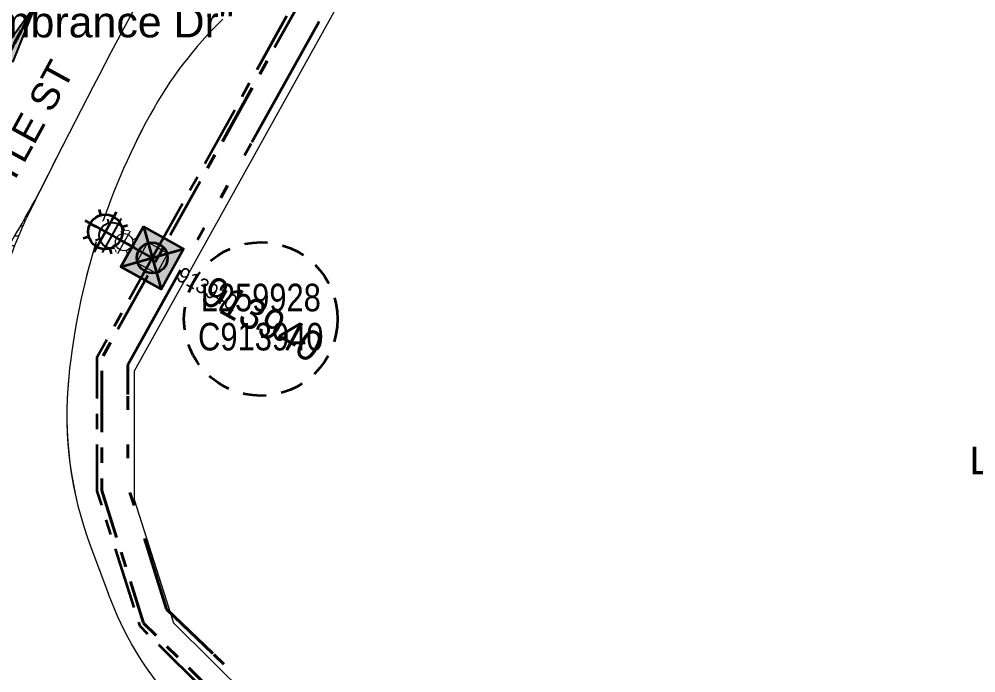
# Model space of a CAD drawing. Header units: metres. Extents: x 279683 to 1215799, y 6210454 to 24863887.
# Drawn here: x 280118.5 to 280180.8, y 6217061.6 to 6217104.2 of the extents above; entities that cross this region are included whole.
import ezdxf
from ezdxf.enums import TextEntityAlignment as Align

# ---------------------------------------------------------------- set-up
doc = ezdxf.new("R2010")
doc.units = ezdxf.units.M
for name, pattern in [('Cable Exist OH', [1, 1, 0]), ('Cable Exist UG', [7, 4, -1, 1, -1]), ('Dash', [5, 3, -2]), ('PHANTOM', [6.15, 3, -0.75, 0.3, -0.75, 0.3, -0.75, 0.3])]:
    doc.linetypes.add(name, pattern=pattern)
doc.layers.get('0').update_dxf_attribs({"color": 6})
doc.layers.add('_User Miscellaneous11', color=252, linetype='Continuous', lineweight=13, transparency=0.5)
for name, color, linetype, lineweight in [('_User Miscellaneous5', 121, 'Continuous', 13), ('_User Miscellaneous6', 13, 'Continuous', 13), ('_User Miscellaneous7', 3, 'Continuous', 13), ('_User_HV_Exist', 1, 'Continuous', 25), ('_User_LV_Exist', 5, 'Continuous', 25), ('_User_SL_Exist', 4, 'Continuous', 35), ('Cadastre Land Parcels_SP_EXT', 118, 'Continuous', 15), ('Cadastre Road Names_SP_HV_LV_SL_EXT', 211, 'Continuous', 15)]:
    doc.layers.add(name, color=color, linetype=linetype, lineweight=lineweight)
for name, color, linetype in [('Equip_SP_SL_EXT', 7, 'Continuous'), ('OH_Details_SP_MISC', 7, 'Continuous'), ('SupportsUG_SP_SL_EXT', 7, 'Continuous'), ('UG_Details_SP_MISC', 7, 'Continuous')]:
    doc.layers.add(name, color=color, linetype=linetype)
doc.styles.add('COLUMN_LABEL', font='arial.ttf', dxfattribs={"height": 2})
doc.styles.add('POLE_LABEL', font='arial.ttf', dxfattribs={"height": 2})
doc.styles.add('SL_LABEL', font='arial.ttf', dxfattribs={"height": 2})
doc.styles.get("Standard").update_dxf_attribs({"font": 'arial.ttf'})

# ---------------------------------------------------------------- blocks, each defined once
blk = doc.blocks.new('*U260')
h = blk.add_hatch(color=256)
h.dxf.hatch_style = 1
h.paths.add_polyline_path([(0.005, 4), (-0.5, 0.001), (0.5, -0.001)])
blk.add_line((0.001, 0.5), (0.005, 4))
at = {"flags": 128}
blk.add_lwpolyline([(0.005, 4), (-0.5, 0.001), (0.5, -0.001)], close=True, dxfattribs=at)
blk.add_circle((0, 0), 0.0001)
blk = doc.blocks.new('*U267')
blk.add_hatch(color=256).paths.add_polyline_path([(2.04, 0.582), (-0.582, 2.04), (-2.04, -0.582), (0.582, -2.04)])
blk.add_lwpolyline([(-0.582, 2.04), (-2.04, -0.582), (0.582, -2.04), (2.04, 0.582)], close=True)
at = {"flags": 9}
for tag, p in [('SUBURB', (-1.813, 1.8)), ('NOTES', (-1.813, 2)), ('STREETNAME', (-1.813, 1.6)), ('LOCATION', (-1.813, 1.4)), ('LEGEND', (-1.813, 1.2)), ('OWNED_BY', (-1.813, 0.6)), ('USAGE', (-1.813, 1)), ('STATE', (-1.813, 0.8)), ('COLUMN_TYPE', (-1.813, 0.4))]:
    blk.add_attdef(tag, text='', height=0.2, rotation=180, dxfattribs=at).set_placement(p, align=Align.MIDDLE_LEFT)
at = {"flags": 1}
blk.add_attdef('Z', (-1.813, 2.351), '', height=0.2, rotation=180, dxfattribs=at)
at = {"flags": 9}
for tag, style, p in [('STRUCTURE_PLANT_NUMBER', 'POLE_LABEL', (-1.813, -0.031)), ('STREET_CODE', 'COLUMN_LABEL', (-1.813, 0.2))]:
    blk.add_attdef(tag, text='', height=0.2, rotation=180, dxfattribs=dict(at, style=style)).set_placement(p, align=Align.MIDDLE_LEFT)
at = {"style": 'COLUMN_LABEL', "width": 0.9, "flags": 8}
blk.add_attdef('ASSET_NUM', text='', height=2, rotation=270, dxfattribs=at).set_placement((2, -4), align=Align.MIDDLE_LEFT)
blk = doc.blocks.new('*U262')
at = {"width": 0.9}
blk.add_attdef('LNUMBER', text='', height=1, rotation=150.80119, dxfattribs=at).set_placement((-5.247, 4.083), align=Align.MIDDLE_LEFT)
at = {"flags": 9}
for tag, p in [('LRATECODE', (-7.4, 0)), ('LOUTREACHVOCAB', (-7.2, 0)), ('LOUTREACH', (-7, 0)), ('LANTNUMBER', (-6.6, 0)), ('LNEW', (-6.4, 0)), ('LMASTVOCAB', (-6.2, 0)), ('LMAST', (-6, 0)), ('LLAMPVOCAB', (-5.8, 0)), ('LLAMP', (-5.6, 0)), ('LEXIST', (-5.4, 0)), ('LCHARGE3PERCENT', (-5.2, 0)), ('NO_PHASES', (-1.2, 0)), ('LANTERN_TYPE', (-1, 0)), ('LANTERN_PURPOSE', (-0.8, 0)), ('CONTROL_TYPE', (-0.6, 0)), ('CONSTRUCTED_VOLTAGE', (-0.4, 0))]:
    blk.add_attdef(tag, text='', height=0.001, rotation=270, dxfattribs=at).set_placement(p, align=Align.MIDDLE_LEFT)
at = {"style": 'SL_LABEL', "flags": 9}
blk.add_attdef('STREET_CODE', text='', height=0.001, rotation=270, dxfattribs=at).set_placement((0.001, 0), align=Align.MIDDLE_LEFT)
at = {"flags": 1}
blk.add_attdef('Z', (0, 0), '', height=0.001, rotation=270, dxfattribs=at)
at = {"flags": 9}
for tag, p in [('LREMOVE', (0, -7.6)), ('LREPLACE', (0, -7.8)), ('LTYPE', (0, -8)), ('LTYPEVOCAB', (0, -8.2)), ('LEGEND', (0, -8.4)), ('SUBURB', (0, -8.6)), ('STREETNAME', (0, -8.8)), ('LOCATION', (0, -9)), ('NOTES', (0, -9.2)), ('MAINTAINED_BY', (0, -9.863))]:
    blk.add_attdef(tag, text='', height=0.001, dxfattribs=at).set_placement(p, align=Align.MIDDLE_LEFT)
blk.add_attdef('OPERATED_BY', (0, -9.607), '', height=0.001, dxfattribs=at)
blk.add_wipeout([(-4.589, 2.57), (-3.525, 3.19), (-2.293, 3.219), (-1.673, 2.155), (-1.643, 0.923), (-2.708, 0.303), (-3.94, 0.273), (-4.56, 1.338)])
for p, q in [((-3.116, 1.746), (-4.589, 2.57)), ((-3.525, 3.19), (-3.423, 2.829)), ((-3.116, 1.746), (-2.293, 3.219)), ((-3.94, 0.273), (-3.116, 1.746)), ((0.375, -0.205), (-3.116, 1.746)), ((-1.673, 2.155), (-2.034, 2.053)), ((-4.56, 1.338), (-4.199, 1.44)), ((-2.708, 0.303), (-2.81, 0.664))]:
    blk.add_line(p, q)
blk.add_circle((-3.116, 1.746), 1.125)
for tag, p in [('LCHARGE3', (-5, 0)), ('LCHARGE2PERCENT', (-4.8, 0)), ('LCHARGE2', (-4.6, 0)), ('LCHARGE1PERCENT', (-4.4, 0)), ('LCHARGE1', (-4.2, 0)), ('LCATEGORY', (-4, 0)), ('LBRACKETVOCAB', (-3.8, 0)), ('LBRACKET', (-3.6, 0)), ('LKINGHEIGHT', (-3.4, 0)), ('CREPLACE', (-3.2, 0)), ('CREMOVE', (-3, 0)), ('CNUMBER', (-2.8, 0)), ('CNEW', (-2.6, 0)), ('CEXIST', (-2.4, 0)), ('USAGE', (-2.2, 0)), ('STATE', (-2, 0)), ('OWNED_BY', (-1.8, 0)), ('ORIENTATION', (-1.6, 0)), ('OPERATING_VOLTAGE', (-1.4, 0))]:
    blk.add_attdef(tag, text='', height=0.001, rotation=270, dxfattribs=at).set_placement(p, align=Align.MIDDLE_LEFT)
blk = doc.blocks.new('*U321')
at = {"linetype": 'Continuous'}
h = blk.add_hatch(color=256, dxfattribs=at)
h.dxf.hatch_style = 1
h.paths.add_polyline_path([(27.609, -38.43), (30.211, -36.937), (28.718, -34.335), (26.116, -35.828)])
h = blk.add_hatch(color=256)
h.dxf.hatch_style = 1
h.paths.add_polyline_path([(27.609, -38.43), (28.718, -34.335), (30.211, -36.937)])
for p, q in [((27.609, -38.43), (28.718, -34.335)), ((30.211, -36.937), (26.116, -35.828)), ((28.164, -36.383), (29.346, -38.442)), ((30.298, -37.97), (30.2, -38.332)), ((28.458, -39.026), (28.82, -39.124)), ((31.207, -38.672), (30.881, -38.858)), ((31.353, -39.81), (30.992, -39.712)), ((28.93, -39.978), (28.605, -40.165)), ((29.514, -40.866), (29.612, -40.504)), ((30.466, -40.394), (30.652, -40.719))]:
    blk.add_line(p, q)
blk.add_line((30.466, -40.394), (29.346, -38.442), dxfattribs=at)
blk.add_lwpolyline([(27.609, -38.43), (30.211, -36.937), (28.718, -34.335), (26.116, -35.828)], close=True)
at = {"flags": 128}
blk.add_lwpolyline([(27.609, -38.43), (28.718, -34.335), (30.211, -36.937), (27.609, -38.43)], dxfattribs=at)
at = {"linetype": 'Continuous', "flags": 128}
blk.add_lwpolyline([(28.686, -40.118), (31.125, -38.718)], dxfattribs=at)
for centre, radius in [((28.164, -36.383), 1), ((29.906, -39.418), 1.125)]:
    blk.add_circle(centre, radius)
blk = doc.blocks.new('*U325')
at = {"linetype": 'Dash', "ltscale": 0.5}
blk.add_circle((0, 0), 5, dxfattribs=at)
at = {"width": 0.8}
blk.add_attdef('SNUMBER', text='', height=1.8, dxfattribs=at).set_placement((0, 0.5), align=Align.CENTER)
at = {"flags": 1}
blk.add_attdef('Z', (0, 0), '', height=0.2, dxfattribs=at)
at = {"width": 0.8}
blk.add_attdef('CNUMBER', text='', height=1.8, dxfattribs=at).set_placement((0, -0.25), align=Align.TOP_CENTER)

msp = doc.modelspace()

# ---------------------------------------------------------------- hatches: boundary and pattern name
at = {"layer": '_User Miscellaneous6', "lineweight": 13, "ltscale": 0.7, "transparency": 33554559}
h = msp.add_hatch(dxfattribs=at)
h.set_pattern_fill('BRICK', color=256, scale=0.1)
h.paths.add_polyline_path([(280119.0295, 6217091.4056, -0.0007355), (280119.6191, 6217092.5953, -0.0002736), (280119.8144, 6217092.988, -0.0335119), (280113.933, 6217083.5324), (280109.5049, 6217077.3473, -0.1398949), (280116.2471, 6217075.013, -0.1413261)])
edge = h.paths.add_edge_path(flags=17)
edge.add_ellipse((280110.1052, 6217087.9837), major_axis=(-0.3536, 0.3536), ratio=1, start_angle=45, end_angle=225)
edge = h.paths.add_edge_path(flags=17)
edge.add_ellipse((280110.1052, 6217087.9837), major_axis=(-0.3536, 0.3536), ratio=1, start_angle=225, end_angle=405)
h.paths.add_polyline_path([(280110.466, 6217086.3521), (280116.9313, 6217086.3451), (280116.9334, 6217088.2597), (280110.4681, 6217088.2667)], flags=25)

# ---------------------------------------------------------------- linework, layer by layer
msp.add_line((280123.1254, 6217069.7606), (280124.2797, 6217066.6918), dxfattribs=at)
at = {"layer": '_User Miscellaneous6', "lineweight": 13, "ltscale": 0.7, "transparency": 33554559, "flags": 128}
msp.add_lwpolyline([(280087.7036, 6217020.845, 0.1281457), (280088.7317, 6217024.7462, -0.1896081), (280090.8908, 6217030.1907), (280100.6901, 6217040.6611, -0.0853812), (280112.5717, 6217049.6903, -0.0994754), (280118.9997, 6217051.2334, -0.1313921), (280129.0347, 6217048.77), (280133.0754, 6217046.552), (280147.5154, 6217038.6299, -0.4299449), (280174.1962, 6216952.4252), (280111.192, 6216836.8567, 1.5189994), (280133.1426, 6216834.815, -0.2060339), (280134.607, 6216850.5585), (280186.4884, 6216945.7238, 0.3389814), (280171.6678, 6217039.0987, 0.0369518), (280164.7303, 6217043.8288), (280159.6865, 6217046.4575, 0.0260236), (280143.3352, 6217051.8339), (280134.8878, 6217054.8862, -0.1941111), (280124.2797, 6217066.6918)], format="xyb", dxfattribs=at)
at = {"layer": '_User Miscellaneous6', "lineweight": 13, "ltscale": 0.7, "transparency": 33554559}
for centre, radius, start, end in [((280523.6803, 6216891.5911), 451.2961, 150.25596, 153.720074), ((280150.1067, 6217085.2916), 26.3536, 134.243456, 151.236789), ((280150.1067, 6217085.2916), 26.3536, 134.243457, 151.236788), ((280166.4525, 6217076.3194), 45, 151.236789, 174.214766), ((280166.0982, 6217076.4295), 44.6364, 151.142239, 174.30963), ((280478.556, 6216914.3534), 400.7566, 152.872129, 153.797822), ((280046.4137, 6217132.0869), 83.1648, 324.279285, 333.879674), ((280146.057, 6217078.3858), 30, 154.278607, 186.455074), ((280146.057, 6217078.3858), 24.5, 174.214766, 200.612613), ((280146.057, 6217078.3858), 24.5, 174.214776, 193.34405)]:
    msp.add_arc(centre, radius, start, end, dxfattribs=at)
at = {"layer": 'OH_Details_SP_MISC', "color": 7, "linetype": 'Cable Exist OH', "lineweight": 40, "flags": 128}
msp.add_lwpolyline([(279933.9268, 6216758.2808), (279954.856, 6216799.621), (279973.2814, 6216834.907), (279991.583, 6216870.539), (280003.704, 6216894.02), (280026.99, 6216936.517), (280042.6287, 6216964.9353), (280063.4037, 6217002.7775), (280093.3384, 6217057.5519), (280110.1052, 6217087.9837), (280130.3355, 6217124.7431)], dxfattribs=at)

# ---------------------------------------------------------------- block references
at = {"layer": '_User_LV_Exist', "rotation": 331.2537645265654}
msp.add_blockref('*U260', (280117.6242, 6217101.646), dxfattribs=at)
at = {"layer": '_User_SL_Exist', "linetype": 'ByBlock', "lineweight": -2}
msp.add_blockref('*U325', (280134.1897, 6217084.6257), dxfattribs=at).add_auto_attribs({'SNUMBER': 'L259928', 'CNUMBER': 'C913940'})
at = {"layer": 'SupportsUG_SP_SL_EXT', "ltscale": 0.7}
ref = msp.add_blockref('*U267', (280127.1252, 6217088.6089), dxfattribs=at)
ref.add_attrib('ASSET_NUM', '913940', dxfattribs={"layer": '0', "height": 2, "rotation": 330.920502, "style": 'COLUMN_LABEL', "width": 0.9}).set_placement((280130.621, 6217086.6648), align=Align.MIDDLE_LEFT)

# ---------------------------------------------------------------- texts
at = {"layer": '_User_HV_Exist', "insert": (280120.3085, 6217111.6486), "char_height": 2, "attachment_point": 1}
msp.add_mtext('\\pi-1.5457;To\\P\\pi-6.5546;LBS 91051\\P\\pi-11.886;"Remembrance Dr"', dxfattribs=at)
at = {"layer": 'Cadastre Land Parcels_SP_EXT'}
msp.add_text('LOT 100 DP1124131 ', height=1.8, dxfattribs=at).set_placement((280192.5844, 6217075.4092), align=Align.MIDDLE_CENTER)
at = {"layer": 'Cadastre Road Names_SP_HV_LV_SL_EXT'}
msp.add_text('ARGYLE ST', height=1.8, rotation=61.345837, dxfattribs=at).set_placement((280115.3303, 6217088.4216))

# ---------------------------------------------------------------- next in the draw order: block references
at = {"layer": 'Equip_SP_SL_EXT', "xscale": 0.75, "yscale": 0.75, "zscale": 0.75}
msp.add_blockref('*U262', (280126.8437, 6217088.7626), dxfattribs=at)

# ---------------------------------------------------------------- next in the draw order: linework, layer by layer
at = {"layer": 'UG_Details_SP_MISC', "color": 7, "linetype": 'Cable Exist UG', "lineweight": 40, "flags": 128}
msp.add_lwpolyline([(280143.8426, 6217118.0522), (280123.8359, 6217082.0768), (280123.8422, 6217073.4527), (280126.5555, 6217064.7992), (280134.3837, 6217057.0287), (280134.1086, 6217056.6112)], dxfattribs=at)

# ---------------------------------------------------------------- next in the draw order: block references
at = {"layer": '_User Miscellaneous5', "ltscale": 0.7}
ref = msp.add_blockref('*U267', (280127.1252, 6217088.6089), dxfattribs=dict(at, xscale=0.5, yscale=0.5, zscale=0.5))
ref.add_attrib('ASSET_NUM', '913940', dxfattribs={"layer": '0', "height": 1, "rotation": 330.920502, "style": 'COLUMN_LABEL', "width": 0.9}).set_placement((280128.8731, 6217087.6368), align=Align.MIDDLE_LEFT)

# ---------------------------------------------------------------- next in the draw order: block references
at = {"layer": '_User Miscellaneous5', "xscale": 0.5, "yscale": 0.5, "zscale": 0.5}
msp.add_blockref('*U262', (280126.8437, 6217088.7626), dxfattribs=at)

# ---------------------------------------------------------------- next in the draw order: linework, layer by layer
at = {"layer": '_User Miscellaneous11', "flags": 128}
msp.add_lwpolyline([(280336.4484, 6217232.8536), (280214.8126, 6217185.4237), (280151.3041, 6217126.8642), (280125.9391, 6217081.2282), (280125.9519, 6217072.8698), (280125.9519, 6217072.8698), (280128.5029, 6217064.8332), (280135.893, 6217057.5093), (280142.3833, 6217053.9731, 0.080337), (280150.3641, 6217051.1631), (280153.8168, 6217050.5411), (280155.0711, 6217050.3152, -0.111427), (280169.4545, 6217044.089, -0.0103157), (280169.4545, 6217044.089), (280213.6976, 6217031.3307), (280459.15, 6216900.3674)], format="xyb", dxfattribs=at)
at = {"layer": '_User Miscellaneous7', "linetype": 'PHANTOM', "lineweight": 40, "ltscale": 3, "flags": 128}
msp.add_lwpolyline([(280198.0168, 6216967.2963, 0.2605368), (280175.4967, 6217038.8406, 0.1805898), (280150.8248, 6217051.0801), (280137.5006, 6217056.6334), (280128.0517, 6217065.7093), (280125.542, 6217073.7136), (280125.5362, 6217081.6365), (280151.091, 6217127.5882)], format="xyb", dxfattribs=at)
at = {"layer": '_User_SL_Exist', "linetype": 'Cable Exist UG', "flags": 128}
for points in [[(280127.1466, 6217088.6472), (280142.9796, 6217117.1175), (280142.9796, 6217117.1175)], [(280128.2989, 6217047.4626), (280128.2989, 6217047.4626), (280128.2989, 6217047.4626), (280128.2989, 6217047.4626), (280128.2989, 6217047.4626), (280130.612, 6217046.196), (280135.9331, 6217055.8454), (280134.1709, 6217056.8172), (280126.3282, 6217064.6021), (280123.5422, 6217073.4039), (280123.5358, 6217082.1546), (280127.1465, 6217088.6471), (280127.1466, 6217088.6472)]]:
    msp.add_lwpolyline(points, dxfattribs=at)

# ---------------------------------------------------------------- next in the draw order: block references
at = {"layer": '_User_SL_Exist', "rotation": 211.0707297136049}
msp.add_blockref('*U321', (280170.0251, 6217071.9812), dxfattribs=at)

doc.saveas('drawing.dxf')
